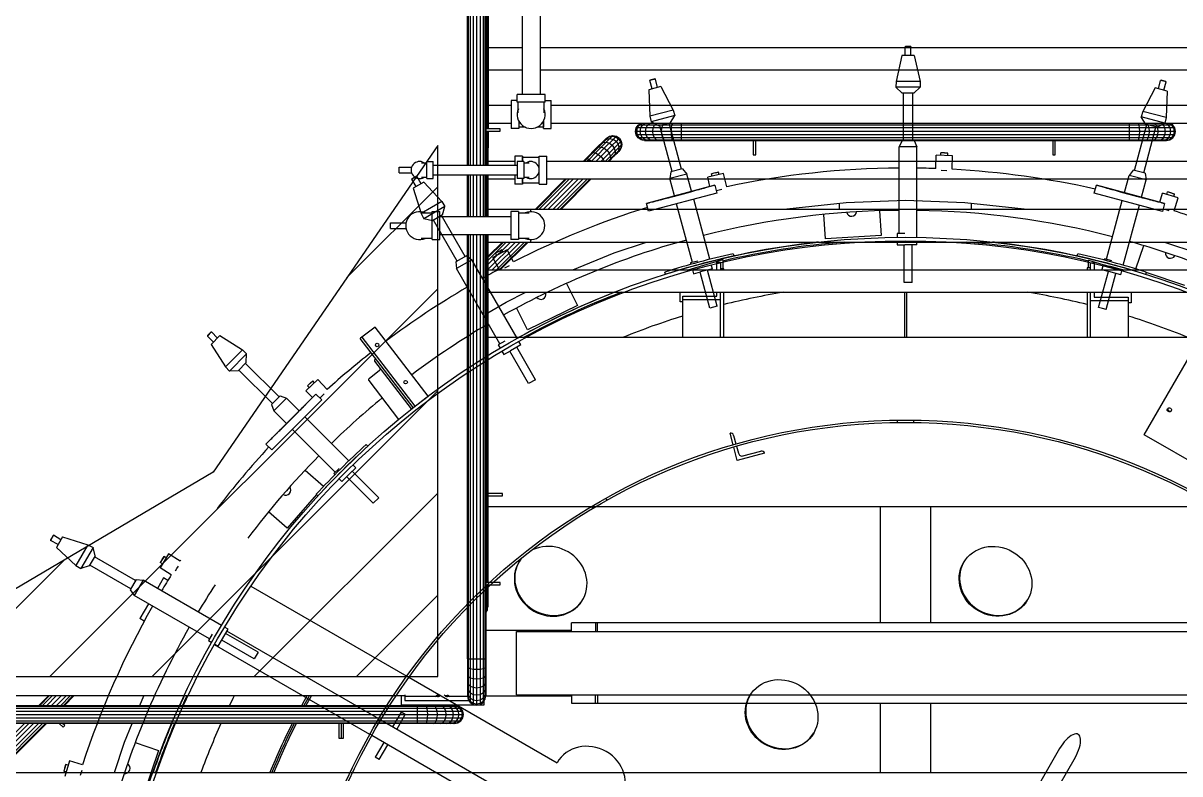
# Model space of a CAD drawing. Header units: metres. Extents: x 0 to 63075, y 0 to 44550.
# Drawn here: x 53734.1 to 54203, y 39124.4 to 39428.9 of the extents above; entities that cross this region are included whole.
import ezdxf

# ---------------------------------------------------------------- set-up
doc = ezdxf.new("R2010")
doc.units = ezdxf.units.M
doc.header["$LTSCALE"] = 75
for name, color, linetype in [('GSB', 7, 'Continuous'), ('ML6', 1, 'Continuous'), ('SL1', 8, 'Continuous')]:
    doc.layers.add(name, color=color, linetype=linetype)

# ---------------------------------------------------------------- blocks, each defined once
blk = doc.blocks.new('A$C6bae614f')
at = {"layer": 'SL1'}
h = blk.add_hatch(dxfattribs=at)
h.set_pattern_fill('_USER', color=256, scale=195, angle=44.9981, style=0, pattern_type=0)
h.set_pattern_definition([(44.99813, (326091.56, -18363.04), (-137.8813, 137.89033), [])])
h.paths.add_polyline_path([(372501, 36170.1), (371566.3, 35618.1), (373107.4, 35618), (373107.5, 37052.2)])
for p, q in [((373203.2, 40386.2), (373203.1, 36999.2)), ((373212.5, 40386.2), (373212.4, 36999.2)), ((373221.8, 40386.2), (373221.7, 36999.2)), ((373229.8, 40386.2), (373229.7, 36999.2)), ((373235.1, 40386.2), (373234.9, 36999.2)), ((373236.9, 40386.2), (373236.8, 36999.2)), ((373188, 36999.2), (373188.1, 40304.3)), ((373190, 40304.3), (373189.9, 36999.2)), ((373195.3, 40304.3), (373195.1, 36999.2)), ((373335.4, 37819.4), (373335.3, 37190)), ((373383.6, 37819.4), (373383.6, 37190)), ((373241.2, 37803.1), (373241.2, 37097.5)), ((373243.1, 37793.8), (373243.1, 37097.5)), ((373335.3, 37316), (373243.1, 37316.1)), ((375964.6, 37316), (373383.6, 37316)), ((374370.1, 37319.2), (374369.2, 37318.6)), ((374384.9, 37318.6), (374369.2, 37318.6)), ((374369.3, 37295.3), (374369.2, 37318.6)), ((374384.1, 37319.2), (374370.1, 37319.2)), ((374384.1, 37319.2), (374384.9, 37318.6)), ((374384.8, 37295.3), (374384.9, 37318.6)), ((374360.3, 37295.3), (374344.6, 37225.4)), ((374393.9, 37295.3), (374360.3, 37295.3)), ((374393.9, 37295.3), (374409.5, 37225.4)), ((373335.3, 37255.7), (373243.1, 37255.7)), ((375964.6, 37255.6), (373383.6, 37255.7)), ((373694.8, 37231.7), (373679.7, 37227.6)), ((373680.3, 37228.4), (373679.7, 37227.6)), ((373685.8, 37205.1), (373679.7, 37227.6)), ((373687.1, 37230.2), (373680.3, 37228.4)), ((373693.8, 37232.1), (373687.1, 37230.2)), ((373693.8, 37232.1), (373694.8, 37231.7)), ((373700.8, 37209.1), (373694.8, 37231.7)), ((374344.6, 37225.4), (374344.3, 37209.6)), ((374409.5, 37225.4), (374344.6, 37225.4)), ((374409.5, 37225.4), (374409.9, 37209.6)), ((375052.9, 37205.5), (375058.9, 37228)), ((375059.9, 37228.4), (375058.9, 37228)), ((375074, 37224), (375058.9, 37228)), ((375073.3, 37224.8), (375059.9, 37228.4)), ((375067.9, 37201.5), (375074, 37224)), ((375073.3, 37224.8), (375074, 37224)), ((373709.5, 37211.5), (373677.1, 37202.8)), ((373677.1, 37202.8), (373680, 37131.2)), ((373709.5, 37211.5), (373742.7, 37148)), ((374409.9, 37209.6), (374344.3, 37209.6)), ((374361.5, 37193.6), (374344.3, 37209.6)), ((374392.6, 37193.6), (374361.5, 37193.6)), ((374364.4, 37065.5), (374364.4, 37193.6)), ((374389.8, 37065.5), (374389.8, 37193.6)), ((374392.6, 37193.6), (374409.9, 37209.6)), ((375044.2, 37207.8), (375010.9, 37144.4)), ((375076.6, 37199.1), (375044.2, 37207.8)), ((375076.6, 37199.1), (375073.7, 37127.6)), ((373305.4, 37160), (373243.1, 37160)), ((373305.4, 37173.6), (373305.4, 37098.2)), ((373321.7, 37173.6), (373305.4, 37173.6)), ((373397.2, 37190), (373321.7, 37190)), ((373321.7, 37169.4), (373321.7, 37190)), ((373397.2, 37169.4), (373321.7, 37169.4)), ((373324.9, 37140), (373324.9, 37169.4)), ((373394, 37169.4), (373394, 37140)), ((373397.2, 37169.4), (373397.2, 37190)), ((373397.2, 37173.6), (373413.6, 37173.6)), ((373413.6, 37098.2), (373413.6, 37173.6)), ((375964.6, 37159.9), (373413.6, 37160)), ((373742.7, 37148), (373680, 37131.2)), ((373680, 37131.2), (373683.8, 37115.8)), ((373747.1, 37132.8), (373683.8, 37115.8)), ((373734.6, 37112.9), (373747.1, 37132.8)), ((373742.7, 37148), (373747.1, 37132.8)), ((375010.9, 37144.4), (375006.5, 37129.2)), ((375069.9, 37112.2), (375006.5, 37129.2)), ((375019.1, 37109.3), (375006.5, 37129.2)), ((375073.7, 37127.6), (375010.9, 37144.4)), ((373275.9, 37097.5), (373236.8, 37097.5)), ((373305.4, 37111.8), (373243.1, 37111.8)), ((373275.9, 37091.1), (373275.9, 37097.5)), ((373326, 37098.2), (373305.4, 37098.2)), ((373326, 37118.5), (373326, 37098.2)), ((373344.3, 37101.3), (373326, 37101.3)), ((373392.9, 37101.3), (373374.6, 37101.3)), ((373392.9, 37118.5), (373392.9, 37101.3)), ((373392.9, 37098.2), (373392.9, 37118.5)), ((373392.9, 37098.2), (373413.6, 37098.2)), ((375964.6, 37111.7), (373413.6, 37111.8)), ((373641.3, 37090.2), (373643.1, 37099.5)), ((373643.1, 37099.5), (373648.4, 37107.4)), ((375097.2, 37099.5), (373643.1, 37099.5)), ((373644.4, 37090.2), (373646.2, 37099.5)), ((373646.2, 37099.5), (373651.4, 37107.4)), ((373648.4, 37107.4), (373654.9, 37111.7)), ((375091.9, 37107.4), (373648.4, 37107.4)), ((373651.4, 37107.4), (373657.6, 37111.7)), ((373653.6, 37090.2), (373655.3, 37099.5)), ((373655.3, 37099.5), (373660, 37107.4)), ((373660, 37107.4), (373665.8, 37111.7)), ((373668.4, 37090.2), (373669.9, 37099.5)), ((373669.9, 37099.5), (373674, 37107.4)), ((373674, 37107.4), (373679, 37111.7)), ((373704.6, 37104.9), (373683.8, 37115.8)), ((373688.1, 37090.2), (373689.3, 37099.5)), ((373689.3, 37099.5), (373692.6, 37107.4)), ((373692.6, 37107.4), (373696.6, 37111.7)), ((373734.6, 37112.9), (373704.6, 37104.9)), ((373740.5, 36981.8), (373707.3, 37105.6)), ((373711.7, 37090.2), (373712.5, 37099.5)), ((373712.5, 37099.5), (373714.8, 37107.4)), ((373714.8, 37107.4), (373717.6, 37111.7)), ((373765, 36988.4), (373731.9, 37112.2)), ((373738, 37090.2), (373738.4, 37099.5)), ((373738.4, 37099.5), (373739.6, 37107.4)), ((373739.6, 37107.4), (373741, 37111.7)), ((373765.7, 37067.7), (373765.7, 37111.7)), ((374974.6, 37072.9), (374974.6, 37111.7)), ((374988.6, 36984.8), (375021.8, 37108.6)), ((375000.7, 37107.4), (374999.3, 37111.7)), ((375001.9, 37099.5), (375000.7, 37107.4)), ((375002.3, 37090.1), (375001.9, 37099.5)), ((375013.2, 36978.2), (375046.3, 37102)), ((375049.1, 37101.3), (375019.1, 37109.3)), ((375025.5, 37107.4), (375022.7, 37111.7)), ((375027.8, 37099.5), (375025.5, 37107.4)), ((375028.6, 37090.1), (375027.8, 37099.5)), ((375047.7, 37107.4), (375043.7, 37111.7)), ((375051, 37099.5), (375047.7, 37107.4)), ((375049.1, 37101.3), (375069.9, 37112.2)), ((375052.2, 37090.1), (375051, 37099.5)), ((375066.3, 37107.4), (375061.3, 37111.7)), ((375070.4, 37099.5), (375066.3, 37107.4)), ((375073.7, 37127.6), (375069.9, 37112.2)), ((375071.9, 37090.1), (375070.4, 37099.5)), ((375080.3, 37107.4), (375074.5, 37111.7)), ((375085, 37099.5), (375080.3, 37107.4)), ((375088.9, 37107.4), (375082.7, 37111.7)), ((375086.7, 37090.1), (375085, 37099.5)), ((375091.9, 37107.4), (375085.4, 37111.7)), ((375094.1, 37099.5), (375088.9, 37107.4)), ((375097.2, 37099.5), (375091.9, 37107.4)), ((375095.9, 37090.1), (375094.1, 37099.5)), ((375099, 37090.1), (375097.2, 37099.5)), ((373236.8, 37091.1), (373275.9, 37091.1)), ((373241.2, 37091.1), (373241.2, 36999.2)), ((373243.1, 37091.1), (373243, 36999.2)), ((373563.3, 37069.7), (373554.1, 37060.5)), ((373561.3, 37070.3), (373556.1, 37065.1)), ((373556.1, 37065.1), (373563.3, 37069.7)), ((373557, 37044.8), (373581.1, 37068.8)), ((373561.3, 37070.3), (373569.1, 37075.4)), ((373563.1, 37072.1), (373561.3, 37070.3)), ((373578.2, 37077.2), (373562.2, 37061.2)), ((373563.1, 37072.1), (373571, 37077.4)), ((373569.1, 37075.4), (373563.3, 37069.7)), ((373563.3, 37069.7), (373572.1, 37071)), ((373569.1, 37075.4), (373571, 37077.4)), ((373569.1, 37075.4), (373578.2, 37077.2)), ((373571, 37077.4), (373580.3, 37079.2)), ((373572.1, 37071), (373581.1, 37068.8)), ((373578.2, 37077.2), (373580.3, 37079.2)), ((373578.2, 37077.2), (373587.5, 37075.2)), ((373580.3, 37079.2), (373589.7, 37077.4)), ((373581.1, 37068.8), (373589.7, 37077.4)), ((373588.9, 37063.4), (373581.1, 37068.8)), ((373587.5, 37075.2), (373595.4, 37069.9)), ((373595.4, 37069.9), (373588.9, 37063.4)), ((373589.7, 37077.4), (373597.6, 37072.1)), ((373595.4, 37069.9), (373597.6, 37072.1)), ((373595.4, 37069.9), (373600.7, 37062)), ((373597.6, 37072.1), (373602.9, 37064.2)), ((373643.1, 37080.9), (373641.3, 37090.2)), ((375099, 37090.1), (373641.3, 37090.2)), ((373648.4, 37072.9), (373643.1, 37080.9)), ((375097.2, 37080.8), (373643.1, 37080.9)), ((373646.2, 37080.9), (373644.4, 37090.2)), ((373651.4, 37072.9), (373646.2, 37080.9)), ((373656.3, 37067.7), (373648.4, 37072.9)), ((375091.9, 37072.9), (373648.4, 37072.9)), ((373659.1, 37067.7), (373651.4, 37072.9)), ((373655.3, 37080.9), (373653.6, 37090.2)), ((373660, 37072.9), (373655.3, 37080.9)), ((373665.7, 37065.8), (373656.3, 37067.7)), ((373659.1, 37067.7), (373656.3, 37067.7)), ((373668.2, 37065.8), (373659.1, 37067.7)), ((373659.1, 37067.7), (375084, 37067.6)), ((373667.2, 37067.7), (373660, 37072.9)), ((373675.6, 37065.8), (373667.2, 37067.7)), ((373669.9, 37080.9), (373668.4, 37090.2)), ((373674, 37072.9), (373669.9, 37080.9)), ((373680.2, 37067.7), (373674, 37072.9)), ((373687.5, 37065.8), (373680.2, 37067.7)), ((373689.3, 37080.9), (373688.1, 37090.2)), ((373692.6, 37072.9), (373689.3, 37080.9)), ((373697.5, 37067.7), (373692.6, 37072.9)), ((373703.3, 37065.8), (373697.5, 37067.7)), ((373712.5, 37080.9), (373711.7, 37090.2)), ((373714.8, 37072.9), (373712.5, 37080.9)), ((373718.2, 37067.7), (373714.8, 37072.9)), ((373722.3, 37065.8), (373718.2, 37067.7)), ((373738.4, 37080.9), (373738, 37090.2)), ((373739.6, 37072.9), (373738.4, 37080.9)), ((373741.4, 37067.7), (373739.6, 37072.9)), ((373743.4, 37065.8), (373741.4, 37067.7)), ((373765.7, 37065.8), (373765.7, 37067.7)), ((374974.6, 37067.6), (374974.6, 37072.9)), ((374974.6, 37065.8), (374974.6, 37067.6)), ((374996.9, 37065.8), (374999, 37067.6)), ((374999, 37067.6), (375000.7, 37072.9)), ((375000.7, 37072.9), (375001.9, 37080.8)), ((375001.9, 37080.8), (375002.3, 37090.1)), ((375018, 37065.8), (375022.1, 37067.6)), ((375022.1, 37067.6), (375025.5, 37072.9)), ((375025.5, 37072.9), (375027.8, 37080.8)), ((375027.8, 37080.8), (375028.6, 37090.1)), ((375037, 37065.8), (375042.8, 37067.6)), ((375042.8, 37067.6), (375047.7, 37072.9)), ((375047.7, 37072.9), (375051, 37080.8)), ((375051, 37080.8), (375052.2, 37090.1)), ((375052.8, 37065.8), (375060.1, 37067.6)), ((375060.1, 37067.6), (375066.3, 37072.9)), ((375064.7, 37065.8), (375073.1, 37067.6)), ((375066.3, 37072.9), (375070.4, 37080.8)), ((375070.4, 37080.8), (375071.9, 37090.1)), ((375072.1, 37065.8), (375081.2, 37067.6)), ((375073.1, 37067.6), (375080.3, 37072.9)), ((375074.6, 37065.8), (375084, 37067.6)), ((375080.3, 37072.9), (375085, 37080.8)), ((375081.2, 37067.6), (375088.9, 37072.9)), ((375084, 37067.6), (375091.9, 37072.9)), ((375085, 37080.8), (375086.7, 37090.1)), ((375088.9, 37072.9), (375094.1, 37080.8)), ((375091.9, 37072.9), (375097.2, 37080.8)), ((375094.1, 37080.8), (375095.9, 37090.1)), ((375097.2, 37080.8), (375099, 37090.1)), ((373536.4, 37045.5), (373508.1, 37017.1)), ((373541.9, 37048.3), (373527.2, 37033.6)), ((373562.2, 37061.2), (373533.4, 37032.3)), ((373556.1, 37065.1), (373536.4, 37045.5)), ((373536.4, 37045.5), (373541.9, 37048.3)), ((373540.6, 37028.3), (373557, 37044.8)), ((373554.1, 37060.5), (373541.9, 37048.3)), ((373541.9, 37048.3), (373549.1, 37048)), ((373547.6, 37056.7), (373554.1, 37060.5)), ((373578.4, 37052.9), (373547.8, 37022.3)), ((373549.1, 37048), (373557, 37044.8)), ((373554.1, 37060.5), (373562.2, 37061.2)), ((373557, 37044.8), (373564.5, 37039)), ((373562.2, 37061.2), (373570.8, 37058.5)), ((373564.5, 37039), (373570.2, 37031.6)), ((373584, 37045.3), (373570.2, 37031.6)), ((373570.8, 37058.5), (373578.4, 37052.9)), ((373586.6, 37036.8), (373573.5, 37023.6)), ((373600.9, 37043.6), (373573.8, 37016.4)), ((373588.9, 37063.4), (373578.4, 37052.9)), ((373578.4, 37052.9), (373584, 37045.3)), ((373600.7, 37062), (373584, 37045.3)), ((373584, 37045.3), (373586.6, 37036.8)), ((373586.6, 37036.8), (373586, 37028.6)), ((373596.5, 37046.6), (373586.6, 37036.8)), ((373588.9, 37063.4), (373594.3, 37055.6)), ((373595.2, 37037.8), (373590.6, 37030.6)), ((373595.8, 37035.8), (373590.6, 37030.6)), ((373594.3, 37055.6), (373596.5, 37046.6)), ((373596.5, 37046.6), (373595.2, 37037.8)), ((373600.9, 37043.6), (373595.8, 37035.8)), ((373595.8, 37035.8), (373597.6, 37037.6)), ((373602.6, 37052.8), (373596.5, 37046.6)), ((373602.9, 37045.5), (373597.6, 37037.6)), ((373600.7, 37062), (373602.9, 37064.2)), ((373600.7, 37062), (373602.6, 37052.8)), ((373602.6, 37052.8), (373600.9, 37043.6)), ((373600.9, 37043.6), (373602.9, 37045.5)), ((373602.6, 37052.8), (373604.7, 37054.8)), ((373602.9, 37064.2), (373604.7, 37054.8)), ((373604.7, 37054.8), (373602.9, 37045.5)), ((373665.7, 37065.8), (375074.6, 37065.8)), ((373959.3, 37065.8), (373959.3, 37026.7)), ((373965.7, 37026.7), (373965.7, 37065.8)), ((374360.8, 37065.5), (374353.2, 37048.8)), ((374400.9, 37048.8), (374353.2, 37048.8)), ((374353.2, 36814.2), (374353.2, 37048.8)), ((374393.4, 37065.5), (374360.8, 37065.5)), ((374393.4, 37065.5), (374400.9, 37048.8)), ((374400.9, 36804), (374400.9, 37048.8)), ((374768.3, 37065.8), (374768.3, 37026.7)), ((374774.6, 37026.7), (374774.6, 37065.8)), ((373063.1, 37005.7), (373077.8, 37005.7)), ((373077.8, 36962.9), (373077.8, 37008.9)), ((373077.8, 37008.9), (373095.2, 37008.9)), ((373095.2, 36962.9), (373095.2, 37008.9)), ((373243, 37010), (373315.7, 37010)), ((373315.7, 37023.6), (373315.7, 36999.2)), ((373336.4, 37023.6), (373315.7, 37023.6)), ((373322, 37008.9), (373322, 36962.9)), ((373339.5, 37008.9), (373322, 37008.9)), ((373336.4, 37023.6), (373336.4, 37008.9)), ((373336.4, 37008.9), (373336.4, 37020.4)), ((373336.4, 37020.4), (373380.9, 37020.4)), ((373339.5, 37008.9), (373339.5, 36962.9)), ((373339.5, 37008.9), (373339.5, 37005.7)), ((373339.5, 37005.7), (373354.2, 37005.7)), ((373380.9, 36991.6), (373380.9, 37023.6)), ((373380.9, 37023.6), (373401.5, 37023.6)), ((373401.5, 36948.2), (373401.5, 37023.6)), ((373401.5, 37010), (375964.6, 37009.9)), ((373508.1, 37017.1), (373501, 37010)), ((373527.2, 37033.6), (373503.6, 37010)), ((373508.1, 37017.1), (373510.9, 37017.3)), ((373510.9, 37017.3), (373515.9, 37014.8)), ((373515.9, 37014.8), (373511.1, 37010)), ((373533.4, 37032.3), (373515.9, 37014.8)), ((373515.9, 37014.8), (373522.3, 37010)), ((373522.3, 37010), (373540.6, 37028.3)), ((373522.3, 37010), (373522.3, 37010)), ((373522.3, 37010), (373522.3, 37010)), ((373523, 37032.1), (373527.2, 37033.6)), ((373527.2, 37033.6), (373533.4, 37032.3)), ((373533.4, 37032.3), (373540.6, 37028.3)), ((373547.8, 37022.3), (373535.5, 37010)), ((373540.6, 37028.3), (373547.8, 37022.3)), ((373547.8, 37022.3), (373553.8, 37015.1)), ((373553.8, 37015.1), (373548.7, 37010)), ((373570.2, 37031.6), (373553.8, 37015.1)), ((373553.8, 37015.1), (373556.6, 37010)), ((373573.5, 37023.6), (373559.9, 37010)), ((373573.8, 37016.4), (373567.4, 37010)), ((373571, 37011), (373570, 37010)), ((373570.2, 37031.6), (373573.5, 37023.6)), ((373582.2, 37022.2), (373571, 37011)), ((373573.8, 37016.4), (373571, 37011)), ((373573.5, 37023.6), (373573.8, 37016.4)), ((373590.6, 37030.6), (373582.2, 37022.2)), ((373586, 37028.6), (373582.2, 37022.2)), ((373959.3, 37026.7), (373965.7, 37026.7)), ((374451.7, 36990), (374452.9, 37025.9)), ((374496.9, 37024.4), (374452.9, 37025.9)), ((374465.3, 37025.5), (374465.5, 37032.5)), ((374484.8, 37031.8), (374465.5, 37032.5)), ((374475.2, 37032.2), (374465.5, 37032.5)), ((374475.2, 37032.2), (374484.8, 37031.8)), ((374484.6, 37024.8), (374484.8, 37031.8)), ((374495.7, 36988), (374496.9, 37024.4)), ((374768.3, 37026.7), (374774.6, 37026.7)), ((373003.6, 36978.4), (373003.6, 36993.4)), ((373003.6, 36993.4), (373036.9, 36993.4)), ((373003.6, 36978.4), (373036.9, 36978.4)), ((373095.2, 36999.2), (373322, 36999.2)), ((373095.2, 36972.6), (373322, 36972.6)), ((373188, 36860), (373188, 36972.6)), ((373189.9, 36972.6), (373189.9, 36860)), ((373195.1, 36972.6), (373195.1, 36860)), ((373203.1, 36972.6), (373203.1, 36860)), ((373212.4, 36972.6), (373212.4, 36860)), ((373221.7, 36972.6), (373221.7, 36860)), ((373229.7, 36972.6), (373229.7, 36860)), ((373234.9, 36972.6), (373234.9, 36860)), ((373236.8, 36972.6), (373236.8, 36860)), ((373241.2, 36972.6), (373241.2, 36860)), ((373243, 36972.6), (373243, 36860)), ((373315.7, 36972.6), (373315.7, 36948.2)), ((373380.9, 36948.2), (373380.9, 36980.2)), ((373737, 36980.9), (373734, 36962.9)), ((373780.1, 36975.2), (373734, 36962.9)), ((373768.5, 36989.3), (373737, 36980.9)), ((373768.5, 36989.3), (373780.1, 36975.2)), ((373792.7, 36928.5), (373780.1, 36975.2)), ((373879.1, 36976.5), (373836.3, 36966.5)), ((373865.6, 36980.5), (373846.7, 36976.1)), ((373856.1, 36978.4), (373846.7, 36976.1)), ((373848.3, 36969.3), (373846.7, 36976.1)), ((373856.1, 36978.4), (373865.6, 36980.5)), ((373867.1, 36973.7), (373865.6, 36980.5)), ((373887.4, 36941), (373879.1, 36976.5)), ((374466.8, 36985.4), (374481.4, 36984.9)), ((374985.1, 36985.7), (374973.5, 36971.6)), ((375016.7, 36977.3), (374985.1, 36985.7)), ((375016.7, 36977.3), (375019.7, 36959.2)), ((373050.8, 36969.1), (373037.2, 36961.2)), ((373037.6, 36962.2), (373037.2, 36961.2)), ((373048.9, 36941.1), (373037.2, 36961.2)), ((373049.7, 36969.2), (373037.6, 36962.2)), ((373070.2, 36953.4), (373041.1, 36936.6)), ((373049.7, 36969.2), (373050.8, 36969.1)), ((373062.3, 36948.8), (373050.8, 36969.1)), ((373077.8, 36966.1), (373063.1, 36966.1)), ((373070.2, 36953.4), (373118.7, 36900.7)), ((373077.8, 36962.9), (373095.2, 36962.9)), ((373243, 36961.8), (373315.7, 36961.8)), ((373336.4, 36948.2), (373315.7, 36948.2)), ((373339.5, 36962.9), (373322, 36962.9)), ((373336.4, 36951.3), (373336.4, 36962.9)), ((373336.4, 36962.9), (373336.4, 36948.2)), ((373336.4, 36951.3), (373380.9, 36951.3)), ((373354.2, 36966.1), (373339.5, 36966.1)), ((373339.5, 36966.1), (373339.5, 36962.9)), ((373371.3, 36880.3), (373452.7, 36961.8)), ((373455.3, 36961.8), (373373.9, 36880.3)), ((373380.9, 36948.2), (373401.5, 36948.2)), ((373462.8, 36961.8), (373381.4, 36880.3)), ((373474, 36961.8), (373392.6, 36880.3)), ((373401.5, 36961.8), (375964.6, 36961.7)), ((373487.2, 36961.8), (373405.8, 36880.3)), ((373500.4, 36961.8), (373419, 36880.3)), ((373511.6, 36961.8), (373430.2, 36880.3)), ((373519.1, 36961.8), (373437.7, 36880.3)), ((373521.7, 36961.8), (373440.3, 36880.3)), ((373855, 36945.2), (373670.8, 36895.8)), ((373746.5, 36916.1), (373734, 36962.9)), ((373842, 36941.7), (373836.3, 36966.5)), ((373855, 36945.2), (373860.8, 36923.8)), ((374879.5, 36923.7), (374885.3, 36945.2)), ((375069.5, 36895.8), (374885.3, 36945.2)), ((374961, 36924.9), (374973.5, 36971.6)), ((375019.7, 36959.2), (374973.5, 36971.6)), ((375007.1, 36912.5), (375019.7, 36959.2)), ((373041.1, 36936.6), (373062.5, 36868.2)), ((373860.8, 36923.8), (373676.5, 36874.4)), ((373860.2, 36931), (373874.4, 36934.3)), ((375063.8, 36874.3), (374879.5, 36923.7)), ((375056.5, 36899.3), (375063.9, 36923.6)), ((375106, 36910.8), (375063.9, 36923.6)), ((375075.7, 36920.1), (375077.8, 36926.7)), ((375096.3, 36921.1), (375077.8, 36926.7)), ((375087, 36924), (375077.8, 36926.7)), ((375087, 36924), (375096.3, 36921.1)), ((375094.2, 36914.4), (375096.3, 36921.1)), ((375095.4, 36876), (375106, 36910.8)), ((373118.7, 36900.7), (373062.5, 36868.2)), ((373126.9, 36887.1), (373070.1, 36854.3)), ((373118.7, 36900.7), (373126.9, 36887.1)), ((373119.9, 36864.7), (373126.9, 36887.1)), ((373243, 36880.3), (375964.6, 36880.3)), ((373358.6, 36873.6), (373358.6, 36880.3)), ((373676.5, 36874.4), (373670.8, 36895.8)), ((373794.7, 36736.3), (373752.3, 36894.7)), ((373841.9, 36744.8), (373798.4, 36907)), ((374044.2, 36880.3), (374049.9, 36881.3)), ((374049.9, 36881.3), (374209.6, 36898.5)), ((374192.3, 36880.3), (374192.3, 36896.7)), ((374209.6, 36898.5), (374370.1, 36904.2)), ((374370.1, 36904.2), (374530.7, 36898.5)), ((374530.7, 36898.5), (374690.4, 36881.3)), ((374547.9, 36880.3), (374547.9, 36896.6)), ((374690.4, 36881.3), (374696.1, 36880.3)), ((374912.8, 36745), (374955.3, 36903.4)), ((374957.9, 36728.9), (375001.4, 36891.1)), ((375069.5, 36895.8), (375063.8, 36874.3)), ((375066.9, 36880.9), (375073.3, 36879)), ((375073.3, 36879), (375080.8, 36876.7)), ((373062.5, 36868.2), (373070.1, 36854.3)), ((373062.7, 36870.4), (373092.1, 36870.4)), ((373093, 36849.1), (373070.1, 36854.3)), ((373092.1, 36798.2), (373092.1, 36873.6)), ((373092.1, 36873.6), (373112.7, 36873.6)), ((373119.9, 36864.7), (373093, 36849.1)), ((373159.5, 36739.6), (373095.5, 36850.6)), ((373112.7, 36798.2), (373112.7, 36873.6)), ((373112.7, 36860), (373304.5, 36860)), ((373181.5, 36752.3), (373117.4, 36863.3)), ((373304.5, 36873.6), (373304.5, 36798.2)), ((373325.2, 36873.6), (373304.5, 36873.6)), ((373325.2, 36873.6), (373325.2, 36870.4)), ((373325.2, 36873.6), (373325.2, 36798.2)), ((373325.2, 36870.4), (373354.6, 36870.4)), ((374154.4, 36799.7), (374150, 36866.2)), ((374299.7, 36876), (374304, 36809.5)), ((372979.6, 36843.4), (373021.7, 36843.4)), ((372979.6, 36828.4), (372979.6, 36843.4)), ((372979.6, 36828.4), (373021.7, 36828.4)), ((373092.1, 36801.4), (373062.7, 36801.4)), ((373092.1, 36798.2), (373112.7, 36798.2)), ((373112.7, 36811.8), (373304.5, 36811.8)), ((373188, 35665.3), (373188, 36811.8)), ((373189.9, 36811.8), (373189.8, 35566.8)), ((373195.1, 36811.8), (373195.1, 35551)), ((373203.1, 36811.8), (373203, 35542.7)), ((373212.4, 36811.8), (373212.4, 35540.9)), ((373221.7, 36811.8), (373221.7, 35542.7)), ((373229.6, 36811.8), (373229.6, 35548)), ((373234.9, 36811.8), (373234.9, 35555.9)), ((373236.8, 36811.8), (373236.8, 35565.3)), ((373241.2, 36811.8), (373241.2, 35871.6)), ((373243, 36811.8), (373243, 35871.6)), ((373243, 36791.4), (375964.6, 36791.4)), ((373285, 36791.4), (373243, 36749.5)), ((373303.7, 36791.4), (373243, 36730.8)), ((373292.5, 36791.4), (373243, 36742)), ((373243, 36752.1), (373282.4, 36791.4)), ((373316.9, 36791.4), (373243, 36717.6)), ((373330.1, 36791.4), (373254.7, 36716.1)), ((373341.3, 36791.4), (373265.9, 36716.1)), ((373348.8, 36791.4), (373273.4, 36716.1)), ((373351.4, 36791.4), (373276, 36716.1)), ((373325.2, 36798.2), (373304.5, 36798.2)), ((373325.2, 36801.3), (373325.2, 36798.2)), ((373354.6, 36801.3), (373325.2, 36801.3)), ((373358.6, 36791.4), (373358.6, 36798.2)), ((373583.8, 36762.4), (373671.1, 36791.4)), ((374120.1, 36789.7), (374120.1, 36791.4)), ((374304, 36809.5), (374154.4, 36799.7)), ((374368.2, 36814.2), (374347.9, 36814.2)), ((374347.9, 36814.2), (374347.9, 36804.1)), ((374347.9, 36794.6), (374347.9, 36783.7)), ((374400.9, 36783.7), (374400.9, 36794.5)), ((374620.1, 36789.6), (374620.1, 36791.4)), ((375069.2, 36791.4), (375156.4, 36762.4)), ((373184.7, 36754.1), (373156.4, 36737.8)), ((373184.7, 36754.1), (373199.5, 36743.5)), ((373294.8, 36770.3), (373256, 36749.6)), ((373272.1, 36766.1), (373263.6, 36761.6)), ((373272.1, 36766.1), (373263.6, 36761.6)), ((373266.9, 36755.4), (373263.6, 36761.6)), ((373280.7, 36770.7), (373272.1, 36766.1)), ((373272.1, 36766.1), (373280.7, 36770.7)), ((373284, 36764.5), (373280.7, 36770.7)), ((373312, 36738.1), (373294.8, 36770.3)), ((373471.9, 36716), (373583.8, 36762.4)), ((373904.7, 36759.7), (373906.3, 36753.6)), ((374347.9, 36783.7), (374368.2, 36783.7)), ((374366.4, 36682.4), (374366.4, 36783.7)), ((374400.9, 36783.7), (374368.2, 36783.7)), ((374387.7, 36682.4), (374387.7, 36783.7)), ((374833.9, 36753.6), (374835.6, 36759.7)), ((374991.8, 36719), (375013.2, 36782)), ((373156.4, 36737.8), (373158.2, 36719.6)), ((373199.5, 36743.5), (373158.2, 36719.6)), ((373321.9, 36531.4), (373199.5, 36743.5)), ((373272.9, 36717.9), (373256, 36749.6)), ((373288.3, 36721.5), (373294.2, 36724.6)), ((373294.2, 36724.6), (373301.2, 36728.3)), ((373783.1, 36716), (373876.8, 36744.5)), ((373809.2, 36740.1), (373789.6, 36734.9)), ((373789.6, 36734.9), (373790.6, 36731.2)), ((373792.2, 36725.1), (373792.2, 36725.1)), ((373848.7, 36719.2), (373845.9, 36729.6)), ((373860.9, 36716), (373860.9, 36737.5)), ((373860.9, 36737.5), (373870.4, 36737.5)), ((373870.4, 36737.5), (373870.4, 36716)), ((373876.8, 36744.5), (373876.8, 36719.2)), ((374863.9, 36721.5), (374863.9, 36742.4)), ((374863.9, 36742.4), (374950.6, 36716)), ((374869.9, 36716), (374869.9, 36735)), ((374869.9, 36735), (374879.4, 36735)), ((374879.4, 36735), (374879.4, 36716)), ((374902.6, 36727.4), (374899.8, 36716.9)), ((374905.1, 36736.6), (374905.1, 36736.6)), ((374907.7, 36746.4), (374906.7, 36742.7)), ((374927.3, 36741.1), (374907.7, 36746.4)), ((373275.4, 36516.4), (373158.2, 36719.6)), ((373243, 36716.1), (375964.6, 36716)), ((373722.1, 36704.3), (373720.5, 36710.4)), ((373794.7, 36716), (373797.5, 36705.4)), ((373797.5, 36705.4), (373817.1, 36710.7)), ((373841.6, 36612.4), (373815.4, 36710.2)), ((373848.7, 36719.2), (373817.1, 36710.7)), ((373862.1, 36617.9), (373835.9, 36715.7)), ((373879.9, 36719.2), (373870.4, 36719.2)), ((373879.9, 36716), (373879.9, 36719.2)), ((374869.9, 36721.5), (374860.4, 36721.5)), ((374860.4, 36721.5), (374860.4, 36716)), ((374891.5, 36614.2), (374917.7, 36712.1)), ((374899.8, 36716.9), (374919.4, 36711.7)), ((374912, 36608.8), (374938.2, 36706.6)), ((374951, 36703.2), (374919.4, 36711.7)), ((374951, 36703.2), (374953.8, 36713.6)), ((374991.9, 36718.9), (374991.8, 36719)), ((375019.8, 36710.3), (375018.2, 36704.2)), ((375124.3, 36674), (375019.6, 36709.5)), ((373454.8, 36679.9), (373484.3, 36620.2)), ((374387.7, 36682.4), (374366.4, 36682.4)), ((373243, 36655.7), (375964.6, 36655.6)), ((373243, 36600.1), (373291.8, 36629.1)), ((373291.8, 36629.1), (373345.1, 36655.7)), ((373761.7, 36629.5), (373761.7, 36655.7)), ((373768.8, 36629.5), (373761.7, 36629.5)), ((373768.8, 36645.4), (373860.9, 36645.4)), ((373768.8, 36534.5), (373768.8, 36645.4)), ((373768.8, 36635.9), (373870.4, 36635.9)), ((373860.9, 36645.4), (373860.9, 36655.7)), ((373870.4, 36534.5), (373870.4, 36655.7)), ((373879.9, 36534.5), (373879.9, 36655.7)), ((374367, 36655.7), (374367, 36534.5)), ((374373.3, 36534.5), (374373.3, 36655.7)), ((374860.3, 36655.7), (374860.3, 36534.4)), ((374869.9, 36534.4), (374869.9, 36655.7)), ((374869.9, 36633.4), (374971.5, 36633.4)), ((374879.4, 36655.7), (374879.4, 36642.9)), ((374879.4, 36642.9), (374971.5, 36642.9)), ((374971.5, 36642.9), (374971.5, 36534.4)), ((374978.9, 36655.7), (374978.9, 36627.4)), ((373349.7, 36553.9), (373320.3, 36613.6)), ((373484.3, 36620.2), (373349.7, 36553.9)), ((373851.9, 36615.1), (373841.6, 36612.4)), ((373862.1, 36617.9), (373851.9, 36615.1)), ((374901.7, 36611.5), (374891.5, 36614.2)), ((374912, 36608.8), (374901.7, 36611.5)), ((374978.9, 36627.4), (374971.5, 36627.4)), ((375014.7, 36270.6), (375214.9, 36617.4)), ((372496.6, 36548.7), (372485.5, 36537.6)), ((372485.7, 36538.7), (372485.5, 36537.6)), ((372502.1, 36521.2), (372485.5, 36537.6)), ((372495.5, 36548.6), (372485.7, 36538.7)), ((372495.5, 36548.6), (372496.6, 36548.7)), ((372519.4, 36538.6), (372495.6, 36514.8)), ((372513, 36532.2), (372496.6, 36548.7)), ((372519.4, 36538.6), (372579.9, 36500.2)), ((372938.4, 36561.9), (372899.2, 36531.8)), ((373081.4, 36375.5), (372938.4, 36561.9)), ((372495.6, 36514.8), (372534, 36454.3)), ((372899.2, 36531.8), (372898.1, 36531)), ((373041.2, 36344.4), (372898.1, 36531)), ((373046.2, 36348.4), (372903.1, 36534.8)), ((373243, 36534.5), (375964.6, 36534.4)), ((373288.4, 36523.9), (373270.9, 36513.8)), ((373270.9, 36513.8), (373275.9, 36505)), ((373332.1, 36513.9), (373303.7, 36497.5)), ((373371.2, 36419.5), (373320.6, 36507.2)), ((373332.1, 36513.9), (373326.7, 36523.2)), ((372579.9, 36500.2), (372534, 36454.3)), ((372591.3, 36489.3), (372544.9, 36442.9)), ((372579.9, 36500.2), (372591.3, 36489.3)), ((372590.4, 36465.8), (372591.3, 36489.3)), ((372940.2, 36476.1), (372939.1, 36475.3)), ((373280.7, 36496.8), (373286.1, 36487.4)), ((373286.1, 36487.4), (373303.7, 36497.5)), ((373352.8, 36408.9), (373302.2, 36496.6)), ((372534, 36454.3), (372544.9, 36442.9)), ((372568.4, 36443.8), (372544.9, 36442.9)), ((372590.4, 36465.8), (372568.4, 36443.8)), ((372661, 36355.2), (372570.4, 36445.8)), ((372679, 36373.2), (372588.4, 36463.8)), ((372949.5, 36443.6), (372923, 36423.3)), ((373036.2, 36340.5), (372937.3, 36469.4)), ((372783.8, 36419.9), (372751.6, 36389.9)), ((372770, 36416.6), (372755.9, 36403.4)), ((372762.9, 36410), (372770, 36416.6)), ((372774.8, 36411.5), (372770, 36416.6)), ((372808.7, 36393.3), (372783.8, 36419.9)), ((372921.2, 36417.4), (373001.7, 36312.5)), ((373371.2, 36419.5), (373352.8, 36408.9)), ((372778.5, 36380.7), (372643.7, 36245.9)), ((372769, 36371.2), (372751.6, 36389.9)), ((372762.9, 36410), (372755.9, 36403.4)), ((372760.7, 36398.3), (372755.9, 36403.4)), ((372778.5, 36380.7), (372794.2, 36365)), ((372790.1, 36371), (372800.8, 36381)), ((372681.6, 36375.7), (372658.5, 36352.6)), ((372658.5, 36352.6), (372664.9, 36335.5)), ((372794.2, 36365), (372659.4, 36230.2)), ((372698.7, 36369.3), (372664.9, 36335.5)), ((372681.6, 36375.7), (372698.7, 36369.3)), ((372732.9, 36335.1), (372698.7, 36369.3)), ((373041.1, 36344.5), (373046.2, 36348.4)), ((373046.2, 36348.4), (373050.9, 36352)), ((373050.9, 36352), (373081.4, 36375.5)), ((372699.1, 36301.3), (372664.9, 36335.5)), ((372867.3, 36200.6), (372748.6, 36319.4)), ((372830.8, 36169.6), (372714.8, 36285.6)), ((374347.6, 36310.4), (374347.6, 36304.1)), ((374392.6, 36304.1), (374392.6, 36310.4)), ((373904.7, 36243.9), (373896.4, 36275)), ((373906.2, 36269.3), (373912.4, 36246.1)), ((375447.7, 36020.6), (375014.7, 36270.6)), ((372659.4, 36230.2), (372643.7, 36245.9)), ((372914.3, 36245), (372918.8, 36240.5)), ((373916.1, 36201.4), (373906.4, 36237.7)), ((373914.1, 36240), (373919.2, 36220.8)), ((373931.4, 36213.8), (373979.9, 36226.7)), ((373989.7, 36221.1), (373916.1, 36201.4)), ((372749.3, 36175.5), (372799.4, 36131.6)), ((372841.4, 36180.2), (372827, 36165.9)), ((372827, 36165.9), (372829.7, 36163.2)), ((372869.2, 36165), (372862.9, 36158.7)), ((372886.1, 36181.8), (372869.2, 36165)), ((372948.4, 36100.8), (372876.7, 36172.5)), ((372886.1, 36181.8), (372878.5, 36189.5)), ((372799.4, 36131.6), (372799.3, 36131.5)), ((372834.2, 36158.8), (372834.2, 36158.8)), ((372840.9, 36152), (372848.6, 36144.3)), ((372848.6, 36144.3), (372862.9, 36158.7)), ((372933.4, 36085.8), (372861.7, 36157.5)), ((372780, 36109.5), (372700.5, 36018.8)), ((372783.9, 36105.6), (372779.4, 36110.1)), ((372948.4, 36100.8), (372933.4, 36085.8)), ((373282.1, 36112.1), (373243, 36112.1)), ((373243, 36105.8), (373282.1, 36105.8)), ((373282.1, 36105.8), (373282.1, 36112.1)), ((373564.7, 36094.3), (373561.5, 36099.8)), ((373243, 36077.3), (376707.3, 36077.2)), ((373522.5, 36077.3), (373525.7, 36071.8)), ((374301.9, 36077.3), (374301.8, 35762.5)), ((374438.4, 35762.5), (374438.4, 36077.3)), ((372700.5, 36018.8), (372650.4, 36062.7)), ((372065.6, 35992.8), (372062.1, 35986.8)), ((372062.1, 35986.8), (372062.2, 35985.7)), ((372070.1, 35999.3), (372062.2, 35985.7)), ((372082.5, 35974.1), (372062.2, 35985.7)), ((372069.1, 35998.9), (372065.6, 35992.8)), ((372069.1, 35998.9), (372070.1, 35999.3)), ((372090.2, 35987.5), (372070.1, 35999.3)), ((372094.8, 35995.4), (372078, 35966.3)), ((372094.8, 35995.4), (372163.1, 35974)), ((372163.1, 35974), (372130.7, 35917.8)), ((372163.1, 35974), (372177, 35966.4)), ((372078, 35966.3), (372130.7, 35917.8)), ((372177, 35966.4), (372144.2, 35909.6)), ((372182.2, 35943.5), (372166.6, 35916.5)), ((372182.2, 35943.5), (372177, 35966.4)), ((372380.9, 35949.2), (372357.6, 35911.8)), ((372368.4, 35942.4), (372358.2, 35926)), ((372363.3, 35934.2), (372368.4, 35942.4)), ((372374.3, 35938.7), (372368.4, 35942.4)), ((372411.8, 35929.9), (372380.9, 35949.2)), ((372130.7, 35917.8), (372144.2, 35909.6)), ((372166.6, 35916.5), (372144.2, 35909.6)), ((372279, 35854.9), (372168.1, 35919)), ((372291.7, 35876.9), (372180.8, 35941)), ((372388.1, 35892.8), (372357.6, 35911.8)), ((372363.3, 35934.2), (372358.2, 35926)), ((372364.1, 35922.3), (372358.2, 35926)), ((372403.2, 35909.3), (372407.3, 35916)), ((372293.5, 35880), (372277.2, 35851.8)), ((372293.5, 35880), (372311.7, 35878.3)), ((372366.7, 35884.3), (372350.4, 35856)), ((372378.6, 35877.4), (372366.7, 35884.3)), ((372399.6, 35903.6), (372403.2, 35909.3)), ((373236.8, 35905.8), (373241.2, 35905.8)), ((373236.8, 35880), (373241.2, 35881.4)), ((373241.2, 35905.8), (373243, 35905.8)), ((373241.2, 35881.4), (373243, 35883.5)), ((372277.2, 35851.8), (372287.9, 35836.9)), ((372311.7, 35878.3), (372287.9, 35836.9)), ((372523.7, 35755.9), (372311.7, 35878.3)), ((372603, 35862.2), (373023.9, 35619.2)), ((373275.9, 35871.6), (373236.8, 35871.6)), ((373236.8, 35865.3), (373275.9, 35865.3)), ((373236.8, 35855.5), (373241.2, 35858.3)), ((373241.2, 35865.3), (373241.2, 35796.4)), ((373241.2, 35858.3), (373243, 35862.4)), ((373243, 35865.3), (373243, 35808.3)), ((373275.9, 35865.3), (373275.9, 35871.6)), ((372491, 35719.6), (372287.9, 35836.9)), ((373236.8, 35833.5), (373241.2, 35837.6)), ((373236.8, 35815.2), (373241.2, 35820.3)), ((373241.2, 35837.6), (373243, 35843.4)), ((373241.2, 35820.3), (373243, 35827.6)), ((372326.5, 35814.6), (372303.2, 35774.3)), ((373236.8, 35801.3), (373241.2, 35807.3)), ((373236.8, 35792.8), (373241.2, 35799.2)), ((373236.8, 35789.9), (373241.2, 35796.4)), ((373241.2, 35807.3), (373243, 35815.7)), ((373241.2, 35799.2), (373243, 35808.3)), ((373241.2, 35796.4), (373243, 35805.8)), ((373243, 35808.3), (373243, 35805.8)), ((372315.1, 35767.5), (372303.2, 35774.3)), ((373468.5, 35739.8), (373468.5, 35762.5)), ((377521.8, 35762.4), (373468.5, 35762.5)), ((373533.7, 35762.5), (373533.7, 35739.8)), ((373538.9, 35739.8), (373538.9, 35762.5)), ((372498.5, 35732.6), (372488.4, 35715)), ((372514.8, 35699.8), (372541.3, 35745.7)), ((372541.3, 35745.7), (372532, 35751.1)), ((372622.4, 35683.6), (372534.7, 35734.2)), ((372947.9, 35503.3), (372538, 35740)), ((373236.8, 35743.3), (373468.5, 35743.3)), ((373320.1, 35739.8), (377670.1, 35739.6)), ((373320.1, 35568.8), (373320.1, 35739.8)), ((372488.4, 35715), (372497.1, 35710)), ((372923.7, 35461.5), (372504.4, 35703.6)), ((372505.4, 35705.2), (372514.8, 35699.8)), ((372611.8, 35665.2), (372524.1, 35715.9)), ((372622.4, 35683.6), (372611.8, 35665.2)), ((373188, 35665.3), (373188, 35643)), ((373188, 35665.3), (373189.8, 35665.3)), ((373189.8, 35665.3), (373195.1, 35665.3)), ((373195.1, 35665.3), (373203, 35665.3)), ((373203, 35665.3), (373212.4, 35665.3)), ((373212.4, 35665.3), (373221.7, 35665.3)), ((373221.7, 35665.3), (373229.6, 35665.3)), ((373229.6, 35665.3), (373234.9, 35665.3)), ((373234.9, 35665.3), (373236.8, 35665.3)), ((373188, 35643), (373188, 35575.2)), ((373188, 35643), (373189.8, 35640.9)), ((373189.8, 35640.9), (373195.1, 35639.2)), ((373195.1, 35639.2), (373203, 35638)), ((373203, 35638), (373212.4, 35637.6)), ((373212.4, 35637.6), (373221.7, 35638)), ((373221.7, 35638), (373229.6, 35639.2)), ((373229.6, 35639.2), (373234.9, 35640.9)), ((373234.9, 35640.9), (373236.8, 35643)), ((373029.4, 35616.1), (373429.5, 35385.1)), ((373188, 35621.9), (373189.8, 35617.8)), ((373188, 35602.9), (373189.8, 35597.1)), ((373189.8, 35617.8), (373195.1, 35614.4)), ((373195.1, 35614.4), (373203, 35612.1)), ((373203, 35612.1), (373212.4, 35611.3)), ((373212.4, 35611.3), (373221.7, 35612.1)), ((373221.7, 35612.1), (373229.6, 35614.4)), ((373229.6, 35614.4), (373234.9, 35617.8)), ((373234.9, 35617.8), (373236.8, 35621.9)), ((373234.9, 35597.1), (373236.8, 35602.9)), ((373018.6, 35568.8), (373018.6, 35563.8)), ((373101.5, 35563.8), (373106.5, 35568.8)), ((373133.7, 35568.8), (373138.7, 35563.8)), ((373188, 35587.1), (373189.8, 35579.8)), ((373188, 35575.2), (373189.8, 35566.8)), ((373188, 35575.2), (373188, 35567.8)), ((373188, 35567.8), (373189.8, 35558.7)), ((373188, 35567.8), (373188, 35565.3)), ((373189.8, 35597.1), (373195.1, 35592.2)), ((373189.8, 35579.8), (373195.1, 35573.6)), ((373195.1, 35592.2), (373203, 35588.9)), ((373195.1, 35573.6), (373203, 35569.5)), ((373203, 35588.9), (373212.4, 35587.7)), ((373203, 35569.5), (373212.4, 35568)), ((373212.4, 35587.7), (373221.7, 35588.9)), ((373212.4, 35568), (373221.7, 35569.5)), ((373221.7, 35588.9), (373229.6, 35592.2)), ((373221.7, 35569.5), (373229.6, 35573.6)), ((373229.6, 35592.2), (373234.9, 35597.1)), ((373229.6, 35573.6), (373234.9, 35579.8)), ((373234.9, 35579.8), (373236.8, 35587.1)), ((373234.9, 35566.8), (373236.8, 35575.2)), ((373234.9, 35558.7), (373236.8, 35567.8)), ((373320.1, 35568.8), (377670.1, 35568.6)), ((373468.5, 35568.8), (373468.5, 35546)), ((373533.7, 35546), (373533.7, 35568.8)), ((373538.9, 35568.8), (373538.9, 35546)), ((373018.6, 35565.3), (371081.8, 35565.3)), ((371081.8, 35539.7), (373152.6, 35539.7)), ((371081.8, 35537.9), (373161.9, 35537.8)), ((372030.6, 35539.7), (372056.2, 35565.3)), ((372058.8, 35565.3), (372033.2, 35539.7)), ((372066.3, 35565.3), (372040.7, 35539.7)), ((372077.5, 35565.3), (372051.9, 35539.7)), ((372090.7, 35565.3), (372065.1, 35539.7)), ((372103.9, 35565.3), (372078.3, 35539.7)), ((372115.1, 35565.3), (372089.5, 35539.7)), ((372122.6, 35565.3), (372097, 35539.7)), ((372125.2, 35565.3), (372099.6, 35539.7)), ((372303, 35539.7), (372313.6, 35565.3)), ((373008.6, 35565.3), (373008.6, 35540.3)), ((373231.6, 35540.3), (373008.6, 35540.3)), ((373018.6, 35563.8), (373018.6, 35552.8)), ((373106.5, 35563.8), (373018.6, 35563.8)), ((373018.6, 35552.8), (373191.9, 35552.8)), ((373052.6, 35537.8), (373052.6, 35539.7)), ((373052.6, 35532.5), (373052.6, 35537.8)), ((373076.9, 35537.8), (373074.9, 35539.7)), ((373078.7, 35532.5), (373076.9, 35537.8)), ((373100, 35537.8), (373096, 35539.7)), ((373103.5, 35532.5), (373100, 35537.8)), ((373111.8, 35565.3), (373103, 35565.3)), ((373120.8, 35537.8), (373115, 35539.7)), ((373125.7, 35532.5), (373120.8, 35537.8)), ((373137.2, 35565.3), (373128.4, 35565.3)), ((373138.1, 35537.8), (373130.8, 35539.7)), ((373188.3, 35563.8), (373133.7, 35563.8)), ((373144.3, 35532.5), (373138.1, 35537.8)), ((373151.1, 35537.8), (373142.7, 35539.7)), ((373159.2, 35537.8), (373150.1, 35539.7)), ((373158.2, 35532.5), (373151.1, 35537.8)), ((373161.9, 35537.8), (373152.6, 35539.7)), ((373166.9, 35532.5), (373159.2, 35537.8)), ((373169.9, 35532.5), (373161.9, 35537.8)), ((373188, 35565.3), (373189.8, 35555.9)), ((373189.8, 35566.8), (373195.1, 35559.6)), ((373189.8, 35566.8), (373189.8, 35558.7)), ((373189.8, 35558.7), (373195.1, 35551)), ((373189.8, 35558.7), (373189.8, 35555.9)), ((373189.8, 35555.9), (373195.1, 35548)), ((373195.1, 35559.6), (373203, 35554.9)), ((373195.1, 35551), (373195.1, 35548)), ((373195.1, 35551), (373203, 35545.8)), ((373195.1, 35548), (373203, 35542.7)), ((373203, 35554.9), (373212.4, 35553.2)), ((373203, 35545.8), (373212.4, 35544)), ((373203, 35542.7), (373212.4, 35540.9)), ((373212.4, 35553.2), (373221.7, 35554.9)), ((373212.4, 35544), (373221.7, 35545.8)), ((373212.4, 35540.9), (373221.7, 35542.7)), ((373221.7, 35554.9), (373229.6, 35559.6)), ((373221.7, 35545.8), (373229.6, 35551)), ((373221.7, 35542.7), (373229.6, 35548)), ((373229.6, 35559.6), (373234.9, 35566.8)), ((373229.6, 35551), (373234.9, 35558.7)), ((373229.6, 35548), (373234.9, 35555.9)), ((373231.6, 35551), (373231.6, 35540.3)), ((373234.9, 35555.9), (373236.8, 35565.3)), ((373236.8, 35565.3), (373468.5, 35565.3)), ((373468.5, 35546), (377521.8, 35545.9)), ((374301.8, 35546), (374301.8, 35358.9)), ((374438.4, 35358.9), (374438.4, 35546)), ((371081.8, 35532.6), (373169.9, 35532.5)), ((371081.8, 35524.7), (373175.1, 35524.6)), ((371081.8, 35515.3), (373177, 35515.3)), ((371081.8, 35506), (373175.1, 35505.9)), ((373008.5, 35521.3), (372985.5, 35481.6)), ((372996.5, 35475.2), (373019.5, 35514.9)), ((373019.5, 35514.9), (373008.5, 35521.3)), ((373052.6, 35524.6), (373052.6, 35532.5)), ((373052.6, 35515.3), (373052.6, 35524.6)), ((373052.6, 35505.9), (373052.6, 35515.3)), ((373052.6, 35498), (373052.6, 35505.9)), ((373079.9, 35524.6), (373078.7, 35532.5)), ((373078.7, 35498), (373079.9, 35505.9)), ((373080.3, 35515.3), (373079.9, 35524.6)), ((373079.9, 35505.9), (373080.3, 35515.3)), ((373105.8, 35524.6), (373103.5, 35532.5)), ((373103.5, 35498), (373105.8, 35505.9)), ((373106.6, 35515.3), (373105.8, 35524.6)), ((373105.8, 35505.9), (373106.6, 35515.3)), ((373129, 35524.6), (373125.7, 35532.5)), ((373125.7, 35498), (373129, 35505.9)), ((373130.2, 35515.3), (373129, 35524.6)), ((373129, 35505.9), (373130.2, 35515.3)), ((373148.4, 35524.6), (373144.3, 35532.5)), ((373144.3, 35498), (373148.4, 35505.9)), ((373149.9, 35515.3), (373148.4, 35524.6)), ((373148.4, 35505.9), (373149.9, 35515.3)), ((373163, 35524.6), (373158.2, 35532.5)), ((373158.2, 35498), (373163, 35505.9)), ((373164.7, 35515.3), (373163, 35524.6)), ((373163, 35505.9), (373164.7, 35515.3)), ((373172.1, 35524.6), (373166.9, 35532.5)), ((373166.9, 35498), (373172.1, 35505.9)), ((373175.1, 35524.6), (373169.9, 35532.5)), ((373169.9, 35498), (373175.1, 35505.9)), ((373173.9, 35515.3), (373172.1, 35524.6)), ((373172.1, 35505.9), (373173.9, 35515.3)), ((373177, 35515.3), (373175.1, 35524.6)), ((373175.1, 35505.9), (373177, 35515.3)), ((371081.8, 35498.1), (373169.9, 35498)), ((371081.8, 35492.8), (373161.9, 35492.7)), ((373152.6, 35490.9), (371081.8, 35490.9)), ((371991.9, 35490.9), (371897.4, 35396.4)), ((372003.1, 35490.9), (371903, 35390.8)), ((372016.3, 35490.9), (371909.6, 35384.2)), ((372029.5, 35490.9), (371916.2, 35377.6)), ((372040.7, 35490.9), (371921.8, 35372)), ((372048.2, 35490.9), (371925.5, 35368.2)), ((372050.8, 35490.9), (371926.8, 35366.9)), ((372085.7, 35490.9), (372095.9, 35480.7)), ((372100.4, 35485.2), (372094.6, 35490.9)), ((372095.9, 35480.7), (372100.4, 35485.2)), ((372262, 35440.6), (372282.8, 35490.9)), ((372840.3, 35490.9), (372840.3, 35451.8)), ((372846.3, 35490.9), (372846.3, 35451.8)), ((372852.6, 35451.8), (372852.6, 35490.9)), ((372952.5, 35498.7), (372947, 35501.9)), ((374122.3, 34825.2), (372953.4, 35500.1)), ((373052.6, 35492.7), (373052.6, 35498)), ((373052.6, 35490.9), (373052.6, 35492.7)), ((373074.9, 35490.9), (373076.9, 35492.7)), ((373076.9, 35492.7), (373078.7, 35498)), ((373096, 35490.9), (373100, 35492.7)), ((373100, 35492.7), (373103.5, 35498)), ((373115, 35490.9), (373120.8, 35492.7)), ((373120.8, 35492.7), (373125.7, 35498)), ((373130.8, 35490.9), (373138.1, 35492.7)), ((373138.1, 35492.7), (373144.3, 35498)), ((373142.7, 35490.9), (373151.1, 35492.7)), ((373150.1, 35490.9), (373159.2, 35492.7)), ((373151.1, 35492.7), (373158.2, 35498)), ((373152.6, 35490.9), (373161.9, 35492.7)), ((373159.2, 35492.7), (373166.9, 35498)), ((373161.9, 35492.7), (373169.9, 35498)), ((372840.3, 35451.8), (372852.6, 35451.8)), ((372924.5, 35462.9), (372930, 35459.7)), ((374098.2, 34783.3), (372929.2, 35458.3)), ((372234.8, 35359), (372262, 35440.6)), ((372290.5, 35439.4), (372353.6, 35418)), ((372353.6, 35418), (372314.8, 35303.8)), ((372961.4, 35439.7), (372938.5, 35400)), ((372949.5, 35393.7), (372972.4, 35433.4)), ((374786.1, 35423.1), (374499.2, 34926.1)), ((372103.2, 35380.4), (372097.6, 35361.9)), ((372100.4, 35371.2), (372103.2, 35380.4)), ((372113.5, 35390.2), (372100.7, 35348.1)), ((372109.9, 35378.4), (372103.2, 35380.4)), ((372148.3, 35379.6), (372113.5, 35390.2)), ((372949.5, 35393.7), (372938.5, 35400)), ((374827.9, 35398.9), (374541, 34902)), ((371508.3, 35359), (387560.3, 35358.5)), ((372100.4, 35371.2), (372097.6, 35361.9)), ((372104.3, 35359.9), (372097.6, 35361.9)), ((372143.4, 35351), (372147.6, 35365))]:
    blk.add_line(p, q, dxfattribs=at)
blk.add_lwpolyline([(372501, 36170.1), (371566.3, 35618.1), (373107.4, 35618), (373107.5, 37052.2)], close=True, dxfattribs=at)
for centre, radius in [((374370.1, 34654.2), 2150), ((374370.1, 34654.2), 2140.5), ((372943.7, 36513.2), 4.76), ((373020.6, 36413), 4.76), ((374370.1, 34654.2), 1656.3), ((374370.1, 34654.2), 1650)]:
    blk.add_circle(centre, radius, dxfattribs=at)
for centre, radius, start, end in [((373359.5, 37135.9), 37.7, 156.3213, 23.675), ((373058.6, 36985.9), 23, 59.5263, 300.47), ((373358.6, 36985.9), 23, 239.5263, 120.47), ((374370.1, 34654.2), 2337.1, 90.4139, 101.9195), ((374370.1, 34654.2), 2337.1, 87.9982, 89.2431), ((374370.1, 34654.2), 2337.1, 77.3367, 86.9195), ((374370.1, 34654.2), 2337.1, 107.3367, 116.9195), ((373058.6, 36835.9), 37.7, 66.3213, 293.675), ((373358.6, 36835.9), 37.7, 246.3213, 113.675), ((374370.1, 34654.2), 2222.8, 90.4353, 104.2043), ((374224.6, 36874.5), 13.5, 193.0872, 354.409), ((374370.1, 34654.2), 2222.8, 75.4353, 89.2043), ((374370.1, 34654.2), 2337.1, 68.1208, 71.9195), ((374370.1, 34654.2), 2222.8, 105.4353, 119.2043), ((374370.1, 34654.2), 2150, 96.2622, 106.4687), ((374370.1, 34654.2), 2143.5, 94.4047, 103.3057), ((374344, 34893.8), 1909, 96.269, 96.4336), ((374370.1, 34654.2), 2143.5, 76.6809, 85.5915), ((374370.1, 34654.2), 2150, 73.5276, 83.7341), ((374394.1, 34875.3), 1927.6, 83.5571, 83.7275), ((374370.1, 34654.2), 2222.8, 69.4626, 74.2043), ((374370.1, 34654.2), 2156.3, 102.4629, 107.5334), ((374370.1, 34654.2), 2156.3, 72.4629, 77.5334), ((375085.3, 36761.1), 13.5, 170.5872, 331.909), ((374370.1, 34654.2), 2150, 102.4554, 107.5408), ((374370.1, 34654.2), 2150, 72.4554, 77.5408), ((374370.1, 34654.2), 2143.5, 74.1258, 75.5738), ((374370.1, 34654.2), 2337.1, 117.9982, 119.2431), ((374370.1, 34654.2), 2337.1, 120.4139, 126.8754), ((374370.1, 34654.2), 2150, 111.4214, 119.0101), ((374370.1, 34654.2), 2143.5, 110.9741, 118.6953), ((373386, 36649.8), 13.5, 215.5867, 16.9096), ((374370.1, 34654.2), 2028.5, 99.3653, 103.9828), ((374370.1, 34654.2), 2028.5, 76.0134, 80.6309), ((374370.1, 34654.2), 2222.8, 120.4353, 126.8434), ((374370.1, 34654.2), 2028.5, 107.2423, 112.0417), ((374370.1, 34654.2), 2028.5, 67.9545, 72.754), ((374370.1, 34654.2), 2337.1, 128.1208, 131.9195), ((374370.1, 34654.2), 2222.8, 129.4626, 134.2043), ((373898.5, 36267.2), 8, 14.9981, 104.9981), ((374370.1, 34654.2), 2337.1, 137.3367, 142.6568), ((374370.1, 34654.2), 2156.3, 132.4629, 137.5334), ((374370.1, 34654.2), 2150, 132.4554, 137.5408), ((373982, 36219), 8, 14.9981, 104.9981), ((374370.1, 34654.2), 2222.8, 135.4352, 143.0115), ((373928.9, 36223.4), 10, 194.9981, 284.9981), ((372697.3, 36121.3), 13.5, 238.0857, 39.4105), ((374370.1, 34654.2), 2337.1, 146.8424, 146.9195), ((374370.1, 34654.2), 2337.1, 147.9982, 149.2431), ((374370.1, 34654.2), 2222.8, 146.9848, 149.2043), ((374370.1, 34654.2), 2337.1, 150.4139, 161.9195), ((374370.1, 34654.2), 2222.8, 150.4352, 164.2043), ((373106.5, 35573.8), 10, 269.9981, 329.9981), ((373133.7, 35573.8), 10, 209.9981, 269.9981), ((374370.1, 34654.2), 2150, 154.9284, 155.6793), ((374370.1, 34654.2), 2143.5, 154.8471, 155.6007), ((374370.1, 34654.2), 2028.5, 153.3121, 154.1186), ((374370.1, 34654.2), 1855, 150.5849, 151.4886), ((374370.1, 34654.2), 1850, 150.4975, 151.4044), ((374370.1, 34654.2), 1845.2, 150.4139, 151.3238), ((374370.1, 34654.2), 2150, 157.0986, 160.8652), ((374370.1, 34654.2), 2143.5, 157.0252, 160.8049), ((374370.1, 34654.2), 2028.5, 155.641, 159.6702), ((374370.1, 34654.2), 1855, 153.1904, 157.6716), ((374370.1, 34654.2), 1850, 153.1121, 157.608), ((374370.1, 34654.2), 1845.2, 153.0372, 157.5471), ((372263.2, 35369.5), 13.5, 260.5844, 61.9119)]:
    blk.add_arc(centre, radius, start, end, dxfattribs=at)
for centre, major_axis, ratio, start_param, end_param in [((372941.3, 36472.5), (-3.97, -3.04), 0.707107, 4.712389, 6.283185), ((372946.9, 36447), (4.76, 3.65), 0.707107, 4.712389, 6.283185), ((372925.1, 36420.5), (-3.97, -3.04), 0.707107, 4.712389, 6.283185), ((375083.7, 36340.2), (-5.2, 3), 0.92388, 0.220982, 1.178097), ((375083.7, 36340.2), (5.2, -3), 0.92388, 4.31969, 6.062203), ((373412.2, 35875.1), (-86.6, 50), 0.92388, 4.31969, 5.802239), ((373413.4, 35877.2), (86.6, -50), 0.92388, 3.154744, 6.270034), ((373412.2, 35875.1), (86.6, -50), 0.92388, 2.91808, 7.461283), ((374614.3, 35877.2), (86.6, -50), 0.92388, 3.154744, 6.270034), ((374036.9, 35517.2), (86.6, -50), 0.92388, 3.154744, 6.270034), ((374807, 35411), (-29.2, -50.5), 0.414214, 1.570796, 4.712389), ((373516.1, 35335.1), (-86.6, 50), 0.92388, 3.141593, 6.283185)]:
    blk.add_ellipse(centre, major_axis=major_axis, ratio=ratio, start_param=start_param, end_param=end_param, dxfattribs=at)
for centre, major_axis in [((375082.5, 36338.1), (5.2, -3)), ((374613.1, 35875.1), (86.6, -50)), ((374035.7, 35515.1), (86.6, -50))]:
    blk.add_ellipse(centre, major_axis=major_axis, ratio=0.92388, dxfattribs=at)
for points, weights in [([(373670.8, 36895.8), (373719, 36908.3), (373744.5, 36915), (373763, 36920), (373781.6, 36925), (373807, 36931.9), (373855, 36945.2)], [0.0216088236752, 0.0382600500887, 0.0549112765021, 0.0715625029155, 0.054911276502, 0.0382600500884, 0.0216088236749]), ([(374885.3, 36945.2), (374933.3, 36931.8), (374958.7, 36924.9), (374977.3, 36920), (374995.8, 36915), (375021.3, 36908.3), (375069.5, 36895.8)], [0.0216088228757, 0.0382600486734, 0.054911274471, 0.0715625002687, 0.0549112744711, 0.0382600486735, 0.0216088228759]), ([(372643.7, 36245.9), (372679.2, 36280.8), (372697.9, 36299.3), (372711.5, 36312.9), (372725.1, 36326.5), (372743.6, 36345.2), (372778.5, 36380.7)], [0.0216088236605, 0.0382600500874, 0.0549112765142, 0.0715625029411, 0.0549112765221, 0.0382600501031, 0.0216088236841])]:
    blk.add_rational_spline(points, weights, degree=3, knots=[0, 0, 0, 0, 0.5, 0.5, 0.5, 1, 1, 1, 1], dxfattribs=at)
blk = doc.blocks.new('zw$15D4')
at = {"layer": 'ML6', "xscale": 0.2502808837766805, "yscale": 0.2502808837766805, "zscale": 0.2502808837766805}
blk.add_blockref('A$C6bae614f', (-85544.74, -3177.34), dxfattribs=at)

msp = doc.modelspace()

# ---------------------------------------------------------------- block references
at = {"layer": 'GSB', "xscale": 0.6000000000000068, "yscale": 0.6000000000000068, "zscale": 0.6000000000000068}
msp.add_blockref('zw$15D4', (49200, 35721.63), dxfattribs=at)

doc.saveas('drawing.dxf')
